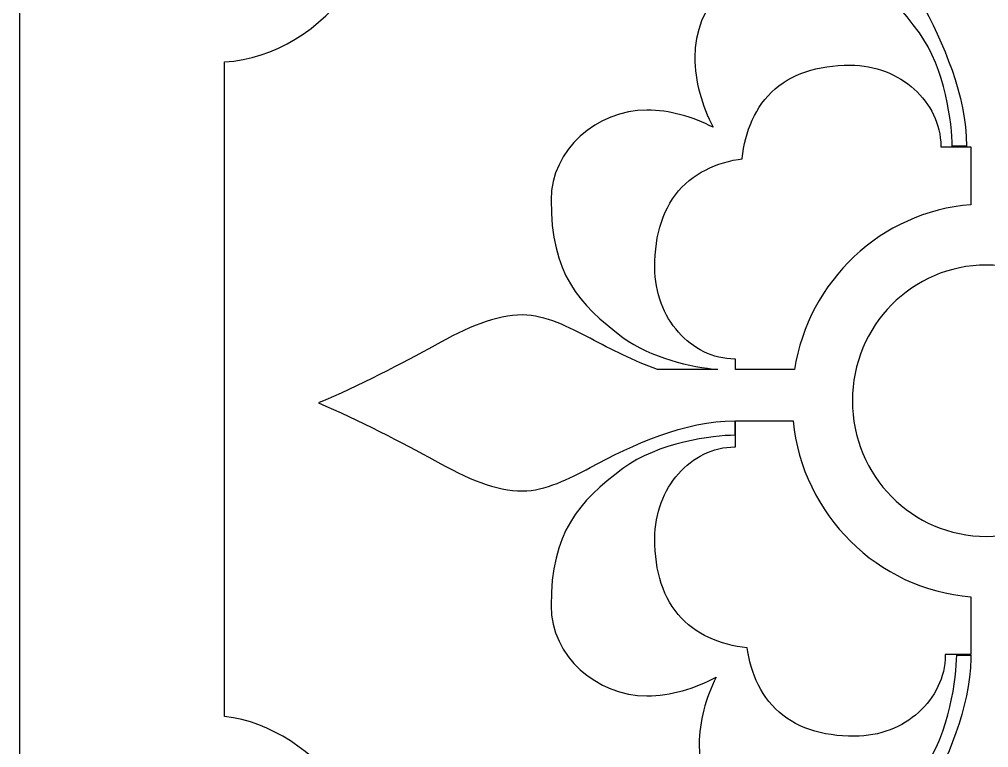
# Model space of a CAD drawing. Header units: centimetres. Extents: x -1.38 to 1.38, y -4.33 to 4.33.
# Drawn here: x -1.382 to -0.625, y 0.326 to 0.895 of the extents above; entities that cross this region are included whole.
import ezdxf

# ---------------------------------------------------------------- set-up
doc = ezdxf.new("R2010")
doc.units = ezdxf.units.CM
doc.header["$MEASUREMENT"] = 0
doc.layers.add('Layer 1', color=7, linetype='Continuous')

msp = doc.modelspace()

# ---------------------------------------------------------------- linework, layer by layer
at = {"layer": 'Layer 1', "color": 242}
for points, knots in [([(-1.38235, -4.33142), (-1.38235, -4.33142), (-1.38235, -3.72934), (-1.38235, -3.72934), (-1.38235, -3.72934), (-1.38235, -3.72934), (-1.38235, -3.6752), (-1.38235, -3.6752), (-1.38235, -3.6752), (-1.38235, -3.6752), (-1.38235, -3.48106), (-1.38235, -3.48106), (-1.38235, -3.48106), (-1.38235, -3.48106), (-1.38235, -3.3876), (-1.38235, -3.3876), (-1.38235, -3.3876), (-1.38235, -3.3876), (-1.38235, -2.53482), (-1.38235, -2.53482), (-1.38235, -2.53482), (-1.38235, -2.53482), (-1.38235, -2.48068), (-1.38235, -2.48068), (-1.38235, -2.48068), (-1.38235, -2.48068), (-1.38235, -2.28654), (-1.38235, -2.28654), (-1.38235, -2.28654), (-1.38235, -2.28654), (-1.38235, -2.19308), (-1.38235, -2.19308), (-1.38235, -2.19308), (-1.38235, -2.19308), (-1.38235, -1.3403), (-1.38235, -1.3403), (-1.38235, -1.3403), (-1.38235, -1.3403), (-1.38235, -1.28616), (-1.38235, -1.28616), (-1.38235, -1.28616), (-1.38235, -1.28616), (-1.38235, -1.09202), (-1.38235, -1.09202), (-1.38235, -1.09202), (-1.38235, -1.09202), (-1.38235, -0.99856), (-1.38235, -0.99856), (-1.38235, -0.99856), (-1.38235, -0.99856), (-1.38235, -0.14578), (-1.38235, -0.14578), (-1.38235, -0.14578), (-1.38235, -0.14578), (-1.38235, -0.09164), (-1.38235, -0.09164), (-1.38235, -0.09164), (-1.38235, -0.09164), (-1.38235, 0.1025), (-1.38235, 0.1025), (-1.38235, 0.1025), (-1.38235, 0.1025), (-1.38235, 0.19596), (-1.38235, 0.19596), (-1.38235, 0.19596), (-1.38235, 0.19596), (-1.38235, 1.04874), (-1.38235, 1.04874), (-1.38235, 1.04874), (-1.38235, 1.04874), (-1.38235, 1.10288), (-1.38235, 1.10288), (-1.38235, 1.10288), (-1.38235, 1.10288), (-1.38235, 1.29702), (-1.38235, 1.29702), (-1.38235, 1.29702), (-1.38235, 1.29702), (-1.38235, 1.39048), (-1.38235, 1.39048), (-1.38235, 1.39048), (-1.38235, 1.39048), (-1.38235, 2.24326), (-1.38235, 2.24326), (-1.38235, 2.24326), (-1.38235, 2.24326), (-1.38235, 2.2974), (-1.38235, 2.2974), (-1.38235, 2.2974), (-1.38235, 2.2974), (-1.38235, 2.49154), (-1.38235, 2.49154), (-1.38235, 2.49154), (-1.38235, 2.49154), (-1.38235, 2.585), (-1.38235, 2.585), (-1.38235, 2.585), (-1.38235, 2.585), (-1.38235, 3.43778), (-1.38235, 3.43778), (-1.38235, 3.43778), (-1.38235, 3.43778), (-1.38235, 3.49192), (-1.38235, 3.49192), (-1.38235, 3.49192), (-1.38235, 3.49192), (-1.38235, 3.68606), (-1.38235, 3.68606), (-1.38235, 3.68606), (-1.38235, 3.68606), (-1.38235, 3.77952), (-1.38235, 3.77952), (-1.38235, 3.77952), (-1.38235, 3.77952), (-1.38235, 4.33143), (-1.38235, 4.33143), (-1.38235, 4.33143), (-1.38235, 4.33143), (-0.96678, 4.33143), (-0.96678, 4.33143), (-0.96678, 4.33143), (-0.96678, 4.33143), (-0.87302, 4.33143), (-0.87302, 4.33143), (-0.87302, 4.33143), (-0.87302, 4.33143), (-0.63864, 4.33143), (-0.63864, 4.33143), (-0.63864, 4.33143), (-0.63864, 4.33143), (-0.59902, 4.33143), (-0.59902, 4.33143), (-0.59902, 4.33143), (-0.59902, 4.33143), (-0.37788, 4.33143), (-0.37788, 4.33143), (-0.37788, 4.33143), (-0.37788, 4.33143), (-0.28622, 4.33143), (-0.28622, 4.33143), (-0.28622, 4.33143), (-0.28622, 4.33143), (0.28618, 4.33143), (0.28618, 4.33143), (0.28618, 4.33143), (0.28618, 4.33143), (0.37994, 4.33143), (0.37994, 4.33143), (0.37994, 4.33143), (0.37994, 4.33143), (0.61431, 4.33143), (0.61431, 4.33143), (0.61431, 4.33143), (0.61431, 4.33143), (0.65394, 4.33143), (0.65394, 4.33143), (0.65394, 4.33143), (0.65394, 4.33143), (0.87507, 4.33143), (0.87507, 4.33143), (0.87507, 4.33143), (0.87507, 4.33143), (0.96674, 4.33143), (0.96674, 4.33143), (0.96674, 4.33143), (0.96674, 4.33143), (1.38236, 4.33143), (1.38236, 4.33143), (1.38236, 4.33143), (1.38236, 4.33143), (1.38236, 3.74729), (1.38236, 3.74729), (1.38236, 3.74729), (1.38236, 3.74729), (1.38236, 3.69315), (1.38236, 3.69315), (1.38236, 3.69315), (1.38236, 3.69315), (1.38236, 3.49909), (1.38236, 3.49909), (1.38236, 3.49909), (1.38236, 3.49909), (1.38236, 3.41232), (1.38236, 3.41232), (1.38236, 3.41232), (1.38236, 3.41232), (1.38236, 2.53035), (1.38236, 2.53035), (1.38236, 2.53035), (1.38236, 2.53035), (1.38236, 2.4762), (1.38236, 2.4762), (1.38236, 2.4762), (1.38236, 2.4762), (1.38236, 2.28215), (1.38236, 2.28215), (1.38236, 2.28215), (1.38236, 2.28215), (1.38236, 2.19538), (1.38236, 2.19538), (1.38236, 2.19538), (1.38236, 2.19538), (1.38236, 1.34255), (1.38236, 1.34255), (1.38236, 1.34255), (1.38236, 1.34255), (1.38236, 1.2884), (1.38236, 1.2884), (1.38236, 1.2884), (1.38236, 1.2884), (1.38236, 1.09435), (1.38236, 1.09435), (1.38236, 1.09435), (1.38236, 1.09435), (1.38236, 1.00758), (1.38236, 1.00758), (1.38236, 1.00758), (1.38236, 1.00758), (1.38236, 0.15475), (1.38236, 0.15475), (1.38236, 0.15475), (1.38236, 0.15475), (1.38236, 0.10061), (1.38236, 0.10061), (1.38236, 0.10061), (1.38236, 0.10061), (1.38236, -0.09344), (1.38236, -0.09344), (1.38236, -0.09344), (1.38236, -0.09344), (1.38236, -0.18022), (1.38236, -0.18022), (1.38236, -0.18022), (1.38236, -0.18022), (1.38236, -1.03305), (1.38236, -1.03305), (1.38236, -1.03305), (1.38236, -1.03305), (1.38236, -1.08719), (1.38236, -1.08719), (1.38236, -1.08719), (1.38236, -1.08719), (1.38236, -1.28124), (1.38236, -1.28124), (1.38236, -1.28124), (1.38236, -1.28124), (1.38236, -1.36802), (1.38236, -1.36802), (1.38236, -1.36802), (1.38236, -1.36802), (1.38236, -2.22084), (1.38236, -2.22084), (1.38236, -2.22084), (1.38236, -2.22084), (1.38236, -2.27499), (1.38236, -2.27499), (1.38236, -2.27499), (1.38236, -2.27499), (1.38236, -2.46904), (1.38236, -2.46904), (1.38236, -2.46904), (1.38236, -2.46904), (1.38236, -2.55582), (1.38236, -2.55582), (1.38236, -2.55582), (1.38236, -2.55582), (1.38236, -3.40864), (1.38236, -3.40864), (1.38236, -3.40864), (1.38236, -3.40864), (1.38236, -3.46279), (1.38236, -3.46279), (1.38236, -3.46279), (1.38236, -3.46279), (1.38236, -3.65684), (1.38236, -3.65684), (1.38236, -3.65684), (1.38236, -3.65684), (1.38236, -3.74361), (1.38236, -3.74361), (1.38236, -3.74361), (1.38236, -3.74361), (1.38236, -4.33142), (1.38236, -4.33142), (1.38236, -4.33142), (1.38236, -4.33142), (0.96679, -4.33142), (0.96679, -4.33142), (0.96679, -4.33142), (0.96679, -4.33142), (0.87254, -4.33142), (0.87254, -4.33142), (0.87254, -4.33142), (0.87254, -4.33142), (0.65394, -4.33142), (0.65394, -4.33142), (0.65394, -4.33142), (0.65394, -4.33142), (0.61431, -4.33142), (0.61431, -4.33142), (0.61431, -4.33142), (0.61431, -4.33142), (0.37831, -4.33142), (0.37831, -4.33142), (0.37831, -4.33142), (0.37831, -4.33142), (0.28621, -4.33142), (0.28621, -4.33142), (0.28621, -4.33142), (0.28621, -4.33142), (-0.28617, -4.33142), (-0.28617, -4.33142), (-0.28617, -4.33142), (-0.28617, -4.33142), (-0.38042, -4.33142), (-0.38042, -4.33142), (-0.38042, -4.33142), (-0.38042, -4.33142), (-0.59902, -4.33142), (-0.59902, -4.33142), (-0.59902, -4.33142), (-0.59902, -4.33142), (-0.63864, -4.33142), (-0.63864, -4.33142), (-0.63864, -4.33142), (-0.63864, -4.33142), (-0.87465, -4.33142), (-0.87465, -4.33142), (-0.87465, -4.33142), (-0.87465, -4.33142), (-0.96674, -4.33142), (-0.96674, -4.33142), (-0.96674, -4.33142), (-0.96674, -4.33142), (-1.38235, -4.33142), (-1.38235, -4.33142)], [0, 0, 0, 0, 0.011765, 0.011765, 0.011765, 0.011765, 0.023529, 0.023529, 0.023529, 0.023529, 0.035294, 0.035294, 0.035294, 0.035294, 0.047059, 0.047059, 0.047059, 0.047059, 0.058824, 0.058824, 0.058824, 0.058824, 0.070588, 0.070588, 0.070588, 0.070588, 0.082353, 0.082353, 0.082353, 0.082353, 0.094118, 0.094118, 0.094118, 0.094118, 0.105882, 0.105882, 0.105882, 0.105882, 0.117647, 0.117647, 0.117647, 0.117647, 0.129412, 0.129412, 0.129412, 0.129412, 0.141176, 0.141176, 0.141176, 0.141176, 0.152941, 0.152941, 0.152941, 0.152941, 0.164706, 0.164706, 0.164706, 0.164706, 0.176471, 0.176471, 0.176471, 0.176471, 0.188235, 0.188235, 0.188235, 0.188235, 0.2, 0.2, 0.2, 0.2, 0.211765, 0.211765, 0.211765, 0.211765, 0.223529, 0.223529, 0.223529, 0.223529, 0.235294, 0.235294, 0.235294, 0.235294, 0.247059, 0.247059, 0.247059, 0.247059, 0.258824, 0.258824, 0.258824, 0.258824, 0.270588, 0.270588, 0.270588, 0.270588, 0.282353, 0.282353, 0.282353, 0.282353, 0.294118, 0.294118, 0.294118, 0.294118, 0.305882, 0.305882, 0.305882, 0.305882, 0.317647, 0.317647, 0.317647, 0.317647, 0.329412, 0.329412, 0.329412, 0.329412, 0.341176, 0.341176, 0.341176, 0.341176, 0.352941, 0.352941, 0.352941, 0.352941, 0.364706, 0.364706, 0.364706, 0.364706, 0.376471, 0.376471, 0.376471, 0.376471, 0.388235, 0.388235, 0.388235, 0.388235, 0.4, 0.4, 0.4, 0.4, 0.411765, 0.411765, 0.411765, 0.411765, 0.423529, 0.423529, 0.423529, 0.423529, 0.435294, 0.435294, 0.435294, 0.435294, 0.447059, 0.447059, 0.447059, 0.447059, 0.458824, 0.458824, 0.458824, 0.458824, 0.470588, 0.470588, 0.470588, 0.470588, 0.482353, 0.482353, 0.482353, 0.482353, 0.494118, 0.494118, 0.494118, 0.494118, 0.505882, 0.505882, 0.505882, 0.505882, 0.517647, 0.517647, 0.517647, 0.517647, 0.529412, 0.529412, 0.529412, 0.529412, 0.541176, 0.541176, 0.541176, 0.541176, 0.552941, 0.552941, 0.552941, 0.552941, 0.564706, 0.564706, 0.564706, 0.564706, 0.576471, 0.576471, 0.576471, 0.576471, 0.588235, 0.588235, 0.588235, 0.588235, 0.6, 0.6, 0.6, 0.6, 0.611765, 0.611765, 0.611765, 0.611765, 0.623529, 0.623529, 0.623529, 0.623529, 0.635294, 0.635294, 0.635294, 0.635294, 0.647059, 0.647059, 0.647059, 0.647059, 0.658824, 0.658824, 0.658824, 0.658824, 0.670588, 0.670588, 0.670588, 0.670588, 0.682353, 0.682353, 0.682353, 0.682353, 0.694118, 0.694118, 0.694118, 0.694118, 0.705882, 0.705882, 0.705882, 0.705882, 0.717647, 0.717647, 0.717647, 0.717647, 0.729412, 0.729412, 0.729412, 0.729412, 0.741176, 0.741176, 0.741176, 0.741176, 0.752941, 0.752941, 0.752941, 0.752941, 0.764706, 0.764706, 0.764706, 0.764706, 0.776471, 0.776471, 0.776471, 0.776471, 0.788235, 0.788235, 0.788235, 0.788235, 0.8, 0.8, 0.8, 0.8, 0.811765, 0.811765, 0.811765, 0.811765, 0.823529, 0.823529, 0.823529, 0.823529, 0.835294, 0.835294, 0.835294, 0.835294, 0.847059, 0.847059, 0.847059, 0.847059, 0.858824, 0.858824, 0.858824, 0.858824, 0.870588, 0.870588, 0.870588, 0.870588, 0.882353, 0.882353, 0.882353, 0.882353, 0.894118, 0.894118, 0.894118, 0.894118, 0.905882, 0.905882, 0.905882, 0.905882, 0.917647, 0.917647, 0.917647, 0.917647, 0.929412, 0.929412, 0.929412, 0.929412, 0.941176, 0.941176, 0.941176, 0.941176, 0.952941, 0.952941, 0.952941, 0.952941, 0.964706, 0.964706, 0.964706, 0.964706, 0.976471, 0.976471, 0.976471, 0.976471, 1, 1, 1, 1]), ([(-1.22193, 0.35032), (-1.1486, 0.34112), (-1.09069, 0.26192), (-1.08683, 0.16384), (-1.08683, 0.16384), (-0.98502, 0.16265), (-0.90204, 0.10128), (-0.89476, 0.02369), (-0.89476, 0.02369), (-0.89476, 0.02369), (-0.79131, 0.05552), (-0.79131, 0.05552), (-0.79131, 0.05552), (-0.79131, 0.05552), (-0.67516, 0.01979), (-0.67516, 0.01979), (-0.67516, 0.01979), (-0.67516, 0.01979), (-0.64688, 0.11764), (-0.64688, 0.11764), (-0.64688, 0.11764), (-0.65471, 0.13355), (-0.66261, 0.14866), (-0.66915, 0.16084), (-0.66915, 0.16084), (-0.68304, 0.18609), (-0.69275, 0.20924), (-0.69275, 0.2303), (-0.69275, 0.2303), (-0.69275, 0.24784), (-0.68304, 0.26749), (-0.6747, 0.28363), (-0.6747, 0.28363), (-0.65702, 0.31731), (-0.63936, 0.35638), (-0.63864, 0.39556), (-0.63864, 0.39556), (-0.63864, 0.39556), (-0.63864, 0.39801), (-0.63864, 0.39801), (-0.63864, 0.39801), (-0.63864, 0.39801), (-0.64972, 0.39801), (-0.64972, 0.39801), (-0.64972, 0.39801), (-0.64972, 0.38116), (-0.65527, 0.33695), (-0.6754, 0.30959), (-0.6754, 0.30959), (-0.70107, 0.2745), (-0.72466, 0.25276), (-0.78157, 0.25276), (-0.78157, 0.25276), (-0.82043, 0.25276), (-0.85096, 0.28924), (-0.85096, 0.32854), (-0.85096, 0.32854), (-0.85096, 0.34632), (-0.84584, 0.36468), (-0.83773, 0.38094), (-0.83773, 0.38094), (-0.85437, 0.37206), (-0.87342, 0.36637), (-0.89184, 0.36637), (-0.89184, 0.36637), (-0.93071, 0.36637), (-0.96678, 0.39724), (-0.96678, 0.43654), (-0.96678, 0.43654), (-0.96678, 0.49409), (-0.94528, 0.51794), (-0.91058, 0.5439), (-0.91058, 0.5439), (-0.88352, 0.56425), (-0.8398, 0.56987), (-0.82314, 0.56987), (-0.82314, 0.56987), (-0.82314, 0.56987), (-0.82314, 0.58109), (-0.82314, 0.58109), (-0.82314, 0.58109), (-0.8627, 0.58109), (-0.90225, 0.56285), (-0.93625, 0.5446), (-0.93625, 0.5446), (-0.95221, 0.53618), (-0.97164, 0.52636), (-0.98899, 0.52636), (-0.98899, 0.52636), (-1.00982, 0.52636), (-1.03271, 0.53618), (-1.05768, 0.55022), (-1.05768, 0.55022), (-1.08197, 0.56355), (-1.11806, 0.5825), (-1.14859, 0.59512), (-1.14859, 0.59512), (-1.11806, 0.60775), (-1.08197, 0.6267), (-1.05768, 0.64003), (-1.05768, 0.64003), (-1.03271, 0.65408), (-1.00982, 0.66389), (-0.98899, 0.66389), (-0.98899, 0.66389), (-0.97164, 0.66389), (-0.95221, 0.65408), (-0.93625, 0.64565), (-0.93625, 0.64565), (-0.91975, 0.63679), (-0.90194, 0.62793), (-0.88346, 0.62117), (-0.88346, 0.62117), (-0.88346, 0.62117), (-0.83637, 0.62117), (-0.83637, 0.62117), (-0.83637, 0.62117), (-0.85697, 0.62329), (-0.88905, 0.63016), (-0.91058, 0.64635), (-0.91058, 0.64635), (-0.94528, 0.67231), (-0.96678, 0.69616), (-0.96678, 0.75371), (-0.96678, 0.75371), (-0.96678, 0.79301), (-0.93071, 0.82388), (-0.89184, 0.82388), (-0.89184, 0.82388), (-0.87425, 0.82388), (-0.8561, 0.8187), (-0.84002, 0.8105), (-0.84002, 0.8105), (-0.84881, 0.82733), (-0.85443, 0.84659), (-0.85443, 0.86522), (-0.85443, 0.86522), (-0.85443, 0.90452), (-0.8239, 0.941), (-0.78504, 0.941), (-0.78504, 0.941), (-0.72813, 0.941), (-0.70454, 0.91925), (-0.67887, 0.88416), (-0.67887, 0.88416), (-0.65874, 0.85681), (-0.65319, 0.81259), (-0.65319, 0.79575), (-0.65319, 0.79575), (-0.65319, 0.79575), (-0.64209, 0.79575), (-0.64209, 0.79575), (-0.64209, 0.79575), (-0.64209, 0.83576), (-0.66013, 0.87574), (-0.67818, 0.91013), (-0.67818, 0.91013), (-0.68651, 0.92627), (-0.69621, 0.94591), (-0.69621, 0.96346), (-0.69621, 0.96346), (-0.69621, 0.98451), (-0.68651, 1.00767), (-0.67262, 1.03292), (-0.67262, 1.03292), (-0.66453, 1.048), (-0.65433, 1.06758), (-0.64478, 1.0876), (-0.64478, 1.0876), (-0.64478, 1.0876), (-0.67516, 1.19271), (-0.67516, 1.19271), (-0.67516, 1.19271), (-0.67516, 1.19271), (-0.79131, 1.15697), (-0.79131, 1.15697), (-0.79131, 1.15697), (-0.79131, 1.15697), (-0.89561, 1.18907), (-0.89561, 1.18907), (-0.89561, 1.18907), (-0.90675, 1.11662), (-0.9841, 1.05987), (-1.07954, 1.05603), (-1.07954, 1.05603), (-1.08074, 0.95139), (-1.14342, 0.86642), (-1.22193, 0.8615), (-1.22193, 0.8615), (-1.22193, 0.8615), (-1.22193, 0.35032), (-1.22193, 0.35032)], [0, 0, 0, 0, 0.020408, 0.020408, 0.020408, 0.020408, 0.040816, 0.040816, 0.040816, 0.040816, 0.061224, 0.061224, 0.061224, 0.061224, 0.081633, 0.081633, 0.081633, 0.081633, 0.102041, 0.102041, 0.102041, 0.102041, 0.122449, 0.122449, 0.122449, 0.122449, 0.142857, 0.142857, 0.142857, 0.142857, 0.163265, 0.163265, 0.163265, 0.163265, 0.183673, 0.183673, 0.183673, 0.183673, 0.204082, 0.204082, 0.204082, 0.204082, 0.22449, 0.22449, 0.22449, 0.22449, 0.244898, 0.244898, 0.244898, 0.244898, 0.265306, 0.265306, 0.265306, 0.265306, 0.285714, 0.285714, 0.285714, 0.285714, 0.306122, 0.306122, 0.306122, 0.306122, 0.326531, 0.326531, 0.326531, 0.326531, 0.346939, 0.346939, 0.346939, 0.346939, 0.367347, 0.367347, 0.367347, 0.367347, 0.387755, 0.387755, 0.387755, 0.387755, 0.408163, 0.408163, 0.408163, 0.408163, 0.428571, 0.428571, 0.428571, 0.428571, 0.44898, 0.44898, 0.44898, 0.44898, 0.469388, 0.469388, 0.469388, 0.469388, 0.489796, 0.489796, 0.489796, 0.489796, 0.510204, 0.510204, 0.510204, 0.510204, 0.530612, 0.530612, 0.530612, 0.530612, 0.55102, 0.55102, 0.55102, 0.55102, 0.571429, 0.571429, 0.571429, 0.571429, 0.591837, 0.591837, 0.591837, 0.591837, 0.612245, 0.612245, 0.612245, 0.612245, 0.632653, 0.632653, 0.632653, 0.632653, 0.653061, 0.653061, 0.653061, 0.653061, 0.673469, 0.673469, 0.673469, 0.673469, 0.693878, 0.693878, 0.693878, 0.693878, 0.714286, 0.714286, 0.714286, 0.714286, 0.734694, 0.734694, 0.734694, 0.734694, 0.755102, 0.755102, 0.755102, 0.755102, 0.77551, 0.77551, 0.77551, 0.77551, 0.795918, 0.795918, 0.795918, 0.795918, 0.816327, 0.816327, 0.816327, 0.816327, 0.836735, 0.836735, 0.836735, 0.836735, 0.857143, 0.857143, 0.857143, 0.857143, 0.877551, 0.877551, 0.877551, 0.877551, 0.897959, 0.897959, 0.897959, 0.897959, 0.918367, 0.918367, 0.918367, 0.918367, 0.938776, 0.938776, 0.938776, 0.938776, 0.959184, 0.959184, 0.959184, 0.959184, 1, 1, 1, 1]), ([(-0.82254, 0.62117), (-0.82254, 0.62117), (-0.7765, 0.62117), (-0.7765, 0.62117), (-0.7765, 0.62117), (-0.76561, 0.69049), (-0.70884, 0.74439), (-0.63864, 0.75002), (-0.63864, 0.75002), (-0.63864, 0.75002), (-0.63864, 0.79514), (-0.63864, 0.79514), (-0.63864, 0.79514), (-0.63864, 0.79514), (-0.66213, 0.79514), (-0.66213, 0.79514), (-0.66213, 0.79514), (-0.66213, 0.79514), (-0.66213, 0.796), (-0.66213, 0.796), (-0.66213, 0.796), (-0.66213, 0.796), (-0.66222, 0.79896), (-0.66222, 0.79896), (-0.66222, 0.79896), (-0.66222, 0.79896), (-0.66251, 0.80214), (-0.66251, 0.80214), (-0.66251, 0.80214), (-0.66251, 0.80214), (-0.66297, 0.80528), (-0.66297, 0.80528), (-0.66297, 0.80528), (-0.66297, 0.80528), (-0.66361, 0.80839), (-0.66361, 0.80839), (-0.66361, 0.80839), (-0.66361, 0.80839), (-0.66442, 0.81144), (-0.66442, 0.81144), (-0.66442, 0.81144), (-0.66442, 0.81144), (-0.6654, 0.81443), (-0.6654, 0.81443), (-0.6654, 0.81443), (-0.6654, 0.81443), (-0.66653, 0.81736), (-0.66653, 0.81736), (-0.66653, 0.81736), (-0.66653, 0.81736), (-0.66781, 0.82023), (-0.66781, 0.82023), (-0.66781, 0.82023), (-0.66781, 0.82023), (-0.66924, 0.82303), (-0.66924, 0.82303), (-0.66924, 0.82303), (-0.66924, 0.82303), (-0.67081, 0.82575), (-0.67081, 0.82575), (-0.67081, 0.82575), (-0.67081, 0.82575), (-0.67251, 0.82839), (-0.67251, 0.82839), (-0.67251, 0.82839), (-0.67251, 0.82839), (-0.67435, 0.83095), (-0.67435, 0.83095), (-0.67435, 0.83095), (-0.67435, 0.83095), (-0.67631, 0.83343), (-0.67631, 0.83343), (-0.67631, 0.83343), (-0.67631, 0.83343), (-0.6784, 0.83582), (-0.6784, 0.83582), (-0.6784, 0.83582), (-0.6784, 0.83582), (-0.6806, 0.83811), (-0.6806, 0.83811), (-0.6806, 0.83811), (-0.6806, 0.83811), (-0.68293, 0.84031), (-0.68293, 0.84031), (-0.68293, 0.84031), (-0.68293, 0.84031), (-0.68536, 0.84241), (-0.68536, 0.84241), (-0.68536, 0.84241), (-0.68536, 0.84241), (-0.68791, 0.8444), (-0.68791, 0.8444), (-0.68791, 0.8444), (-0.68791, 0.8444), (-0.69056, 0.84629), (-0.69056, 0.84629), (-0.69056, 0.84629), (-0.69056, 0.84629), (-0.69331, 0.84806), (-0.69331, 0.84806), (-0.69331, 0.84806), (-0.69331, 0.84806), (-0.69616, 0.84972), (-0.69616, 0.84972), (-0.69616, 0.84972), (-0.69616, 0.84972), (-0.6991, 0.85125), (-0.6991, 0.85125), (-0.6991, 0.85125), (-0.6991, 0.85125), (-0.70214, 0.85267), (-0.70214, 0.85267), (-0.70214, 0.85267), (-0.70214, 0.85267), (-0.70527, 0.85395), (-0.70527, 0.85395), (-0.70527, 0.85395), (-0.70527, 0.85395), (-0.70849, 0.8551), (-0.70849, 0.8551), (-0.70849, 0.8551), (-0.70849, 0.8551), (-0.71178, 0.85611), (-0.71178, 0.85611), (-0.71178, 0.85611), (-0.71178, 0.85611), (-0.71514, 0.85697), (-0.71514, 0.85697), (-0.71514, 0.85697), (-0.71514, 0.85697), (-0.71859, 0.85769), (-0.71859, 0.85769), (-0.71859, 0.85769), (-0.71859, 0.85769), (-0.7221, 0.85825), (-0.7221, 0.85825), (-0.7221, 0.85825), (-0.7221, 0.85825), (-0.72567, 0.85866), (-0.72567, 0.85866), (-0.72567, 0.85866), (-0.72567, 0.85866), (-0.7293, 0.85891), (-0.7293, 0.85891), (-0.7293, 0.85891), (-0.7293, 0.85891), (-0.73294, 0.85899), (-0.73294, 0.85899), (-0.73294, 0.85899), (-0.73294, 0.85899), (-0.73773, 0.85891), (-0.73773, 0.85891), (-0.73773, 0.85891), (-0.73773, 0.85891), (-0.74236, 0.85868), (-0.74236, 0.85868), (-0.74236, 0.85868), (-0.74236, 0.85868), (-0.74686, 0.85829), (-0.74686, 0.85829), (-0.74686, 0.85829), (-0.74686, 0.85829), (-0.75125, 0.85774), (-0.75125, 0.85774), (-0.75125, 0.85774), (-0.75125, 0.85774), (-0.75553, 0.85703), (-0.75553, 0.85703), (-0.75553, 0.85703), (-0.75553, 0.85703), (-0.75969, 0.85615), (-0.75969, 0.85615), (-0.75969, 0.85615), (-0.75969, 0.85615), (-0.76374, 0.8551), (-0.76374, 0.8551), (-0.76374, 0.8551), (-0.76374, 0.8551), (-0.76767, 0.85388), (-0.76767, 0.85388), (-0.76767, 0.85388), (-0.76767, 0.85388), (-0.77148, 0.85249), (-0.77148, 0.85249), (-0.77148, 0.85249), (-0.77148, 0.85249), (-0.77518, 0.85092), (-0.77518, 0.85092), (-0.77518, 0.85092), (-0.77518, 0.85092), (-0.77874, 0.84918), (-0.77874, 0.84918), (-0.77874, 0.84918), (-0.77874, 0.84918), (-0.78217, 0.84726), (-0.78217, 0.84726), (-0.78217, 0.84726), (-0.78217, 0.84726), (-0.78546, 0.84517), (-0.78546, 0.84517), (-0.78546, 0.84517), (-0.78546, 0.84517), (-0.78861, 0.84291), (-0.78861, 0.84291), (-0.78861, 0.84291), (-0.78861, 0.84291), (-0.7916, 0.84048), (-0.7916, 0.84048), (-0.7916, 0.84048), (-0.7916, 0.84048), (-0.79443, 0.8379), (-0.79443, 0.8379), (-0.79443, 0.8379), (-0.79443, 0.8379), (-0.79709, 0.83516), (-0.79709, 0.83516), (-0.79709, 0.83516), (-0.79709, 0.83516), (-0.79959, 0.83229), (-0.79959, 0.83229), (-0.79959, 0.83229), (-0.79959, 0.83229), (-0.80192, 0.82928), (-0.80192, 0.82928), (-0.80192, 0.82928), (-0.80192, 0.82928), (-0.80407, 0.82616), (-0.80407, 0.82616), (-0.80407, 0.82616), (-0.80407, 0.82616), (-0.80605, 0.82292), (-0.80605, 0.82292), (-0.80605, 0.82292), (-0.80605, 0.82292), (-0.80787, 0.81959), (-0.80787, 0.81959), (-0.80787, 0.81959), (-0.80787, 0.81959), (-0.80952, 0.81616), (-0.80952, 0.81616), (-0.80952, 0.81616), (-0.80952, 0.81616), (-0.811, 0.81265), (-0.811, 0.81265), (-0.811, 0.81265), (-0.811, 0.81265), (-0.81234, 0.80905), (-0.81234, 0.80905), (-0.81234, 0.80905), (-0.81234, 0.80905), (-0.81353, 0.80538), (-0.81353, 0.80538), (-0.81353, 0.80538), (-0.81353, 0.80538), (-0.81457, 0.80164), (-0.81457, 0.80164), (-0.81457, 0.80164), (-0.81457, 0.80164), (-0.81547, 0.79784), (-0.81547, 0.79784), (-0.81547, 0.79784), (-0.81547, 0.79784), (-0.81625, 0.79396), (-0.81625, 0.79396), (-0.81625, 0.79396), (-0.81625, 0.79396), (-0.8169, 0.79002), (-0.8169, 0.79002), (-0.8169, 0.79002), (-0.8169, 0.79002), (-0.81743, 0.78602), (-0.81743, 0.78602), (-0.81743, 0.78602), (-0.81743, 0.78602), (-0.81744, 0.78591), (-0.81744, 0.78591), (-0.81744, 0.78591), (-0.81744, 0.78591), (-0.82042, 0.78543), (-0.82042, 0.78543), (-0.82042, 0.78543), (-0.82042, 0.78543), (-0.8243, 0.78468), (-0.8243, 0.78468), (-0.8243, 0.78468), (-0.8243, 0.78468), (-0.82811, 0.78378), (-0.82811, 0.78378), (-0.82811, 0.78378), (-0.82811, 0.78378), (-0.83186, 0.78275), (-0.83186, 0.78275), (-0.83186, 0.78275), (-0.83186, 0.78275), (-0.83553, 0.78157), (-0.83553, 0.78157), (-0.83553, 0.78157), (-0.83553, 0.78157), (-0.83913, 0.78025), (-0.83913, 0.78025), (-0.83913, 0.78025), (-0.83913, 0.78025), (-0.84265, 0.77876), (-0.84265, 0.77876), (-0.84265, 0.77876), (-0.84265, 0.77876), (-0.84609, 0.77711), (-0.84609, 0.77711), (-0.84609, 0.77711), (-0.84609, 0.77711), (-0.84943, 0.77529), (-0.84943, 0.77529), (-0.84943, 0.77529), (-0.84943, 0.77529), (-0.85268, 0.7733), (-0.85268, 0.7733), (-0.85268, 0.7733), (-0.85268, 0.7733), (-0.85581, 0.77114), (-0.85581, 0.77114), (-0.85581, 0.77114), (-0.85581, 0.77114), (-0.85883, 0.76879), (-0.85883, 0.76879), (-0.85883, 0.76879), (-0.85883, 0.76879), (-0.86171, 0.76627), (-0.86171, 0.76627), (-0.86171, 0.76627), (-0.86171, 0.76627), (-0.86446, 0.76358), (-0.86446, 0.76358), (-0.86446, 0.76358), (-0.86446, 0.76358), (-0.86706, 0.76072), (-0.86706, 0.76072), (-0.86706, 0.76072), (-0.86706, 0.76072), (-0.8695, 0.75769), (-0.8695, 0.75769), (-0.8695, 0.75769), (-0.8695, 0.75769), (-0.87178, 0.7545), (-0.87178, 0.7545), (-0.87178, 0.7545), (-0.87178, 0.7545), (-0.87388, 0.75116), (-0.87388, 0.75116), (-0.87388, 0.75116), (-0.87388, 0.75116), (-0.87581, 0.74767), (-0.87581, 0.74767), (-0.87581, 0.74767), (-0.87581, 0.74767), (-0.87757, 0.74405), (-0.87757, 0.74405), (-0.87757, 0.74405), (-0.87757, 0.74405), (-0.87914, 0.74029), (-0.87914, 0.74029), (-0.87914, 0.74029), (-0.87914, 0.74029), (-0.88054, 0.73641), (-0.88054, 0.73641), (-0.88054, 0.73641), (-0.88054, 0.73641), (-0.88177, 0.73241), (-0.88177, 0.73241), (-0.88177, 0.73241), (-0.88177, 0.73241), (-0.88282, 0.72829), (-0.88282, 0.72829), (-0.88282, 0.72829), (-0.88282, 0.72829), (-0.88371, 0.72405), (-0.88371, 0.72405), (-0.88371, 0.72405), (-0.88371, 0.72405), (-0.88442, 0.71969), (-0.88442, 0.71969), (-0.88442, 0.71969), (-0.88442, 0.71969), (-0.88498, 0.71522), (-0.88498, 0.71522), (-0.88498, 0.71522), (-0.88498, 0.71522), (-0.88537, 0.71063), (-0.88537, 0.71063), (-0.88537, 0.71063), (-0.88537, 0.71063), (-0.88561, 0.70592), (-0.88561, 0.70592), (-0.88561, 0.70592), (-0.88561, 0.70592), (-0.88568, 0.70103), (-0.88568, 0.70103), (-0.88568, 0.70103), (-0.88568, 0.70103), (-0.8856, 0.69735), (-0.8856, 0.69735), (-0.8856, 0.69735), (-0.8856, 0.69735), (-0.88536, 0.69368), (-0.88536, 0.69368), (-0.88536, 0.69368), (-0.88536, 0.69368), (-0.88495, 0.69007), (-0.88495, 0.69007), (-0.88495, 0.69007), (-0.88495, 0.69007), (-0.8844, 0.68652), (-0.8844, 0.68652), (-0.8844, 0.68652), (-0.8844, 0.68652), (-0.88369, 0.68304), (-0.88369, 0.68304), (-0.88369, 0.68304), (-0.88369, 0.68304), (-0.88283, 0.67963), (-0.88283, 0.67963), (-0.88283, 0.67963), (-0.88283, 0.67963), (-0.88183, 0.6763), (-0.88183, 0.6763), (-0.88183, 0.6763), (-0.88183, 0.6763), (-0.8807, 0.67305), (-0.8807, 0.67305), (-0.8807, 0.67305), (-0.8807, 0.67305), (-0.87943, 0.66989), (-0.87943, 0.66989), (-0.87943, 0.66989), (-0.87943, 0.66989), (-0.87804, 0.66682), (-0.87804, 0.66682), (-0.87804, 0.66682), (-0.87804, 0.66682), (-0.87652, 0.66384), (-0.87652, 0.66384), (-0.87652, 0.66384), (-0.87652, 0.66384), (-0.87488, 0.66095), (-0.87488, 0.66095), (-0.87488, 0.66095), (-0.87488, 0.66095), (-0.87312, 0.65817), (-0.87312, 0.65817), (-0.87312, 0.65817), (-0.87312, 0.65817), (-0.87126, 0.65549), (-0.87126, 0.65549), (-0.87126, 0.65549), (-0.87126, 0.65549), (-0.86928, 0.65291), (-0.86928, 0.65291), (-0.86928, 0.65291), (-0.86928, 0.65291), (-0.86721, 0.65045), (-0.86721, 0.65045), (-0.86721, 0.65045), (-0.86721, 0.65045), (-0.86504, 0.64811), (-0.86504, 0.64811), (-0.86504, 0.64811), (-0.86504, 0.64811), (-0.86277, 0.64587), (-0.86277, 0.64587), (-0.86277, 0.64587), (-0.86277, 0.64587), (-0.86041, 0.64376), (-0.86041, 0.64376), (-0.86041, 0.64376), (-0.86041, 0.64376), (-0.85796, 0.64177), (-0.85796, 0.64177), (-0.85796, 0.64177), (-0.85796, 0.64177), (-0.85543, 0.63992), (-0.85543, 0.63992), (-0.85543, 0.63992), (-0.85543, 0.63992), (-0.85281, 0.63819), (-0.85281, 0.63819), (-0.85281, 0.63819), (-0.85281, 0.63819), (-0.85012, 0.6366), (-0.85012, 0.6366), (-0.85012, 0.6366), (-0.85012, 0.6366), (-0.84735, 0.63516), (-0.84735, 0.63516), (-0.84735, 0.63516), (-0.84735, 0.63516), (-0.84452, 0.63387), (-0.84452, 0.63387), (-0.84452, 0.63387), (-0.84452, 0.63387), (-0.84162, 0.63272), (-0.84162, 0.63272), (-0.84162, 0.63272), (-0.84162, 0.63272), (-0.83866, 0.63174), (-0.83866, 0.63174), (-0.83866, 0.63174), (-0.83866, 0.63174), (-0.83564, 0.63092), (-0.83564, 0.63092), (-0.83564, 0.63092), (-0.83564, 0.63092), (-0.83257, 0.63027), (-0.83257, 0.63027), (-0.83257, 0.63027), (-0.83257, 0.63027), (-0.82946, 0.6298), (-0.82946, 0.6298), (-0.82946, 0.6298), (-0.82946, 0.6298), (-0.82632, 0.62951), (-0.82632, 0.62951), (-0.82632, 0.62951), (-0.82632, 0.62951), (-0.82338, 0.62942), (-0.82338, 0.62942), (-0.82338, 0.62942), (-0.82338, 0.62942), (-0.82254, 0.62942), (-0.82254, 0.62942), (-0.82254, 0.62942), (-0.82254, 0.62942), (-0.82254, 0.62117), (-0.82254, 0.62117)], [0, 0, 0, 0, 0.007463, 0.007463, 0.007463, 0.007463, 0.014925, 0.014925, 0.014925, 0.014925, 0.022388, 0.022388, 0.022388, 0.022388, 0.029851, 0.029851, 0.029851, 0.029851, 0.037313, 0.037313, 0.037313, 0.037313, 0.044776, 0.044776, 0.044776, 0.044776, 0.052239, 0.052239, 0.052239, 0.052239, 0.059701, 0.059701, 0.059701, 0.059701, 0.067164, 0.067164, 0.067164, 0.067164, 0.074627, 0.074627, 0.074627, 0.074627, 0.08209, 0.08209, 0.08209, 0.08209, 0.089552, 0.089552, 0.089552, 0.089552, 0.097015, 0.097015, 0.097015, 0.097015, 0.104478, 0.104478, 0.104478, 0.104478, 0.11194, 0.11194, 0.11194, 0.11194, 0.119403, 0.119403, 0.119403, 0.119403, 0.126866, 0.126866, 0.126866, 0.126866, 0.134328, 0.134328, 0.134328, 0.134328, 0.141791, 0.141791, 0.141791, 0.141791, 0.149254, 0.149254, 0.149254, 0.149254, 0.156716, 0.156716, 0.156716, 0.156716, 0.164179, 0.164179, 0.164179, 0.164179, 0.171642, 0.171642, 0.171642, 0.171642, 0.179104, 0.179104, 0.179104, 0.179104, 0.186567, 0.186567, 0.186567, 0.186567, 0.19403, 0.19403, 0.19403, 0.19403, 0.201493, 0.201493, 0.201493, 0.201493, 0.208955, 0.208955, 0.208955, 0.208955, 0.216418, 0.216418, 0.216418, 0.216418, 0.223881, 0.223881, 0.223881, 0.223881, 0.231343, 0.231343, 0.231343, 0.231343, 0.238806, 0.238806, 0.238806, 0.238806, 0.246269, 0.246269, 0.246269, 0.246269, 0.253731, 0.253731, 0.253731, 0.253731, 0.261194, 0.261194, 0.261194, 0.261194, 0.268657, 0.268657, 0.268657, 0.268657, 0.276119, 0.276119, 0.276119, 0.276119, 0.283582, 0.283582, 0.283582, 0.283582, 0.291045, 0.291045, 0.291045, 0.291045, 0.298507, 0.298507, 0.298507, 0.298507, 0.30597, 0.30597, 0.30597, 0.30597, 0.313433, 0.313433, 0.313433, 0.313433, 0.320896, 0.320896, 0.320896, 0.320896, 0.328358, 0.328358, 0.328358, 0.328358, 0.335821, 0.335821, 0.335821, 0.335821, 0.343284, 0.343284, 0.343284, 0.343284, 0.350746, 0.350746, 0.350746, 0.350746, 0.358209, 0.358209, 0.358209, 0.358209, 0.365672, 0.365672, 0.365672, 0.365672, 0.373134, 0.373134, 0.373134, 0.373134, 0.380597, 0.380597, 0.380597, 0.380597, 0.38806, 0.38806, 0.38806, 0.38806, 0.395522, 0.395522, 0.395522, 0.395522, 0.402985, 0.402985, 0.402985, 0.402985, 0.410448, 0.410448, 0.410448, 0.410448, 0.41791, 0.41791, 0.41791, 0.41791, 0.425373, 0.425373, 0.425373, 0.425373, 0.432836, 0.432836, 0.432836, 0.432836, 0.440299, 0.440299, 0.440299, 0.440299, 0.447761, 0.447761, 0.447761, 0.447761, 0.455224, 0.455224, 0.455224, 0.455224, 0.462687, 0.462687, 0.462687, 0.462687, 0.470149, 0.470149, 0.470149, 0.470149, 0.477612, 0.477612, 0.477612, 0.477612, 0.485075, 0.485075, 0.485075, 0.485075, 0.492537, 0.492537, 0.492537, 0.492537, 0.5, 0.5, 0.5, 0.5, 0.507463, 0.507463, 0.507463, 0.507463, 0.514925, 0.514925, 0.514925, 0.514925, 0.522388, 0.522388, 0.522388, 0.522388, 0.529851, 0.529851, 0.529851, 0.529851, 0.537313, 0.537313, 0.537313, 0.537313, 0.544776, 0.544776, 0.544776, 0.544776, 0.552239, 0.552239, 0.552239, 0.552239, 0.559701, 0.559701, 0.559701, 0.559701, 0.567164, 0.567164, 0.567164, 0.567164, 0.574627, 0.574627, 0.574627, 0.574627, 0.58209, 0.58209, 0.58209, 0.58209, 0.589552, 0.589552, 0.589552, 0.589552, 0.597015, 0.597015, 0.597015, 0.597015, 0.604478, 0.604478, 0.604478, 0.604478, 0.61194, 0.61194, 0.61194, 0.61194, 0.619403, 0.619403, 0.619403, 0.619403, 0.626866, 0.626866, 0.626866, 0.626866, 0.634328, 0.634328, 0.634328, 0.634328, 0.641791, 0.641791, 0.641791, 0.641791, 0.649254, 0.649254, 0.649254, 0.649254, 0.656716, 0.656716, 0.656716, 0.656716, 0.664179, 0.664179, 0.664179, 0.664179, 0.671642, 0.671642, 0.671642, 0.671642, 0.679104, 0.679104, 0.679104, 0.679104, 0.686567, 0.686567, 0.686567, 0.686567, 0.69403, 0.69403, 0.69403, 0.69403, 0.701493, 0.701493, 0.701493, 0.701493, 0.708955, 0.708955, 0.708955, 0.708955, 0.716418, 0.716418, 0.716418, 0.716418, 0.723881, 0.723881, 0.723881, 0.723881, 0.731343, 0.731343, 0.731343, 0.731343, 0.738806, 0.738806, 0.738806, 0.738806, 0.746269, 0.746269, 0.746269, 0.746269, 0.753731, 0.753731, 0.753731, 0.753731, 0.761194, 0.761194, 0.761194, 0.761194, 0.768657, 0.768657, 0.768657, 0.768657, 0.776119, 0.776119, 0.776119, 0.776119, 0.783582, 0.783582, 0.783582, 0.783582, 0.791045, 0.791045, 0.791045, 0.791045, 0.798507, 0.798507, 0.798507, 0.798507, 0.80597, 0.80597, 0.80597, 0.80597, 0.813433, 0.813433, 0.813433, 0.813433, 0.820896, 0.820896, 0.820896, 0.820896, 0.828358, 0.828358, 0.828358, 0.828358, 0.835821, 0.835821, 0.835821, 0.835821, 0.843284, 0.843284, 0.843284, 0.843284, 0.850746, 0.850746, 0.850746, 0.850746, 0.858209, 0.858209, 0.858209, 0.858209, 0.865672, 0.865672, 0.865672, 0.865672, 0.873134, 0.873134, 0.873134, 0.873134, 0.880597, 0.880597, 0.880597, 0.880597, 0.88806, 0.88806, 0.88806, 0.88806, 0.895522, 0.895522, 0.895522, 0.895522, 0.902985, 0.902985, 0.902985, 0.902985, 0.910448, 0.910448, 0.910448, 0.910448, 0.91791, 0.91791, 0.91791, 0.91791, 0.925373, 0.925373, 0.925373, 0.925373, 0.932836, 0.932836, 0.932836, 0.932836, 0.940299, 0.940299, 0.940299, 0.940299, 0.947761, 0.947761, 0.947761, 0.947761, 0.955224, 0.955224, 0.955224, 0.955224, 0.962687, 0.962687, 0.962687, 0.962687, 0.970149, 0.970149, 0.970149, 0.970149, 0.977612, 0.977612, 0.977612, 0.977612, 0.985075, 0.985075, 0.985075, 0.985075, 1, 1, 1, 1]), ([(-0.73127, 0.59688), (-0.73127, 0.6554), (-0.68434, 0.70285), (-0.62647, 0.70285), (-0.62647, 0.70285), (-0.56861, 0.70285), (-0.52168, 0.6554), (-0.52168, 0.59688), (-0.52168, 0.59688), (-0.52168, 0.53836), (-0.56861, 0.49091), (-0.62647, 0.49091), (-0.62647, 0.49091), (-0.68434, 0.49091), (-0.73127, 0.53836), (-0.73127, 0.59688)], [0, 0, 0, 0, 0.2, 0.2, 0.2, 0.2, 0.4, 0.4, 0.4, 0.4, 0.6, 0.6, 0.6, 0.6, 1, 1, 1, 1]), ([(-0.7776, 0.5811), (-0.7776, 0.5811), (-0.82254, 0.5811), (-0.82254, 0.5811), (-0.82254, 0.5811), (-0.82254, 0.5811), (-0.82254, 0.56082), (-0.82254, 0.56082), (-0.82254, 0.56082), (-0.82254, 0.56082), (-0.82339, 0.56082), (-0.82339, 0.56082), (-0.82339, 0.56082), (-0.82339, 0.56082), (-0.82632, 0.56073), (-0.82632, 0.56073), (-0.82632, 0.56073), (-0.82632, 0.56073), (-0.82946, 0.56044), (-0.82946, 0.56044), (-0.82946, 0.56044), (-0.82946, 0.56044), (-0.83257, 0.55997), (-0.83257, 0.55997), (-0.83257, 0.55997), (-0.83257, 0.55997), (-0.83564, 0.55933), (-0.83564, 0.55933), (-0.83564, 0.55933), (-0.83564, 0.55933), (-0.83866, 0.55851), (-0.83866, 0.55851), (-0.83866, 0.55851), (-0.83866, 0.55851), (-0.84162, 0.55752), (-0.84162, 0.55752), (-0.84162, 0.55752), (-0.84162, 0.55752), (-0.84452, 0.55638), (-0.84452, 0.55638), (-0.84452, 0.55638), (-0.84452, 0.55638), (-0.84735, 0.55508), (-0.84735, 0.55508), (-0.84735, 0.55508), (-0.84735, 0.55508), (-0.85012, 0.55364), (-0.85012, 0.55364), (-0.85012, 0.55364), (-0.85012, 0.55364), (-0.85281, 0.55205), (-0.85281, 0.55205), (-0.85281, 0.55205), (-0.85281, 0.55205), (-0.85543, 0.55033), (-0.85543, 0.55033), (-0.85543, 0.55033), (-0.85543, 0.55033), (-0.85796, 0.54847), (-0.85796, 0.54847), (-0.85796, 0.54847), (-0.85796, 0.54847), (-0.86041, 0.54649), (-0.86041, 0.54649), (-0.86041, 0.54649), (-0.86041, 0.54649), (-0.86277, 0.54437), (-0.86277, 0.54437), (-0.86277, 0.54437), (-0.86277, 0.54437), (-0.86504, 0.54214), (-0.86504, 0.54214), (-0.86504, 0.54214), (-0.86504, 0.54214), (-0.86721, 0.53979), (-0.86721, 0.53979), (-0.86721, 0.53979), (-0.86721, 0.53979), (-0.86929, 0.53733), (-0.86929, 0.53733), (-0.86929, 0.53733), (-0.86929, 0.53733), (-0.87126, 0.53476), (-0.87126, 0.53476), (-0.87126, 0.53476), (-0.87126, 0.53476), (-0.87312, 0.53208), (-0.87312, 0.53208), (-0.87312, 0.53208), (-0.87312, 0.53208), (-0.87488, 0.5293), (-0.87488, 0.5293), (-0.87488, 0.5293), (-0.87488, 0.5293), (-0.87652, 0.52641), (-0.87652, 0.52641), (-0.87652, 0.52641), (-0.87652, 0.52641), (-0.87804, 0.52343), (-0.87804, 0.52343), (-0.87804, 0.52343), (-0.87804, 0.52343), (-0.87943, 0.52036), (-0.87943, 0.52036), (-0.87943, 0.52036), (-0.87943, 0.52036), (-0.8807, 0.5172), (-0.8807, 0.5172), (-0.8807, 0.5172), (-0.8807, 0.5172), (-0.88183, 0.51395), (-0.88183, 0.51395), (-0.88183, 0.51395), (-0.88183, 0.51395), (-0.88283, 0.51062), (-0.88283, 0.51062), (-0.88283, 0.51062), (-0.88283, 0.51062), (-0.88369, 0.50721), (-0.88369, 0.50721), (-0.88369, 0.50721), (-0.88369, 0.50721), (-0.8844, 0.50373), (-0.8844, 0.50373), (-0.8844, 0.50373), (-0.8844, 0.50373), (-0.88495, 0.50018), (-0.88495, 0.50018), (-0.88495, 0.50018), (-0.88495, 0.50018), (-0.88536, 0.49657), (-0.88536, 0.49657), (-0.88536, 0.49657), (-0.88536, 0.49657), (-0.8856, 0.4929), (-0.8856, 0.4929), (-0.8856, 0.4929), (-0.8856, 0.4929), (-0.88568, 0.48922), (-0.88568, 0.48922), (-0.88568, 0.48922), (-0.88568, 0.48922), (-0.88561, 0.48438), (-0.88561, 0.48438), (-0.88561, 0.48438), (-0.88561, 0.48438), (-0.88538, 0.4797), (-0.88538, 0.4797), (-0.88538, 0.4797), (-0.88538, 0.4797), (-0.88499, 0.47515), (-0.88499, 0.47515), (-0.88499, 0.47515), (-0.88499, 0.47515), (-0.88445, 0.47071), (-0.88445, 0.47071), (-0.88445, 0.47071), (-0.88445, 0.47071), (-0.88374, 0.46638), (-0.88374, 0.46638), (-0.88374, 0.46638), (-0.88374, 0.46638), (-0.88287, 0.46217), (-0.88287, 0.46217), (-0.88287, 0.46217), (-0.88287, 0.46217), (-0.88184, 0.45808), (-0.88184, 0.45808), (-0.88184, 0.45808), (-0.88184, 0.45808), (-0.88063, 0.4541), (-0.88063, 0.4541), (-0.88063, 0.4541), (-0.88063, 0.4541), (-0.87926, 0.45025), (-0.87926, 0.45025), (-0.87926, 0.45025), (-0.87926, 0.45025), (-0.87771, 0.44651), (-0.87771, 0.44651), (-0.87771, 0.44651), (-0.87771, 0.44651), (-0.87598, 0.44291), (-0.87598, 0.44291), (-0.87598, 0.44291), (-0.87598, 0.44291), (-0.87408, 0.43944), (-0.87408, 0.43944), (-0.87408, 0.43944), (-0.87408, 0.43944), (-0.87202, 0.43611), (-0.87202, 0.43611), (-0.87202, 0.43611), (-0.87202, 0.43611), (-0.86978, 0.43293), (-0.86978, 0.43293), (-0.86978, 0.43293), (-0.86978, 0.43293), (-0.86738, 0.42991), (-0.86738, 0.42991), (-0.86738, 0.42991), (-0.86738, 0.42991), (-0.86482, 0.42705), (-0.86482, 0.42705), (-0.86482, 0.42705), (-0.86482, 0.42705), (-0.86212, 0.42435), (-0.86212, 0.42435), (-0.86212, 0.42435), (-0.86212, 0.42435), (-0.85928, 0.42183), (-0.85928, 0.42183), (-0.85928, 0.42183), (-0.85928, 0.42183), (-0.85631, 0.41947), (-0.85631, 0.41947), (-0.85631, 0.41947), (-0.85631, 0.41947), (-0.85322, 0.4173), (-0.85322, 0.4173), (-0.85322, 0.4173), (-0.85322, 0.4173), (-0.85002, 0.41529), (-0.85002, 0.41529), (-0.85002, 0.41529), (-0.85002, 0.41529), (-0.84672, 0.41346), (-0.84672, 0.41346), (-0.84672, 0.41346), (-0.84672, 0.41346), (-0.84333, 0.41179), (-0.84333, 0.41179), (-0.84333, 0.41179), (-0.84333, 0.41179), (-0.83985, 0.41028), (-0.83985, 0.41028), (-0.83985, 0.41028), (-0.83985, 0.41028), (-0.8363, 0.40893), (-0.8363, 0.40893), (-0.8363, 0.40893), (-0.8363, 0.40893), (-0.83267, 0.40773), (-0.83267, 0.40773), (-0.83267, 0.40773), (-0.83267, 0.40773), (-0.82897, 0.40668), (-0.82897, 0.40668), (-0.82897, 0.40668), (-0.82897, 0.40668), (-0.82521, 0.40576), (-0.82521, 0.40576), (-0.82521, 0.40576), (-0.82521, 0.40576), (-0.82138, 0.40498), (-0.82138, 0.40498), (-0.82138, 0.40498), (-0.82138, 0.40498), (-0.81749, 0.40432), (-0.81749, 0.40432), (-0.81749, 0.40432), (-0.81749, 0.40432), (-0.81353, 0.40379), (-0.81353, 0.40379), (-0.81353, 0.40379), (-0.81353, 0.40379), (-0.81341, 0.40378), (-0.81341, 0.40378), (-0.81341, 0.40378), (-0.81341, 0.40378), (-0.81294, 0.40076), (-0.81294, 0.40076), (-0.81294, 0.40076), (-0.81294, 0.40076), (-0.81219, 0.39684), (-0.81219, 0.39684), (-0.81219, 0.39684), (-0.81219, 0.39684), (-0.81131, 0.39299), (-0.81131, 0.39299), (-0.81131, 0.39299), (-0.81131, 0.39299), (-0.81029, 0.3892), (-0.81029, 0.3892), (-0.81029, 0.3892), (-0.81029, 0.3892), (-0.80913, 0.38548), (-0.80913, 0.38548), (-0.80913, 0.38548), (-0.80913, 0.38548), (-0.80781, 0.38184), (-0.80781, 0.38184), (-0.80781, 0.38184), (-0.80781, 0.38184), (-0.80634, 0.37828), (-0.80634, 0.37828), (-0.80634, 0.37828), (-0.80634, 0.37828), (-0.80471, 0.37481), (-0.80471, 0.37481), (-0.80471, 0.37481), (-0.80471, 0.37481), (-0.80291, 0.37143), (-0.80291, 0.37143), (-0.80291, 0.37143), (-0.80291, 0.37143), (-0.80095, 0.36815), (-0.80095, 0.36815), (-0.80095, 0.36815), (-0.80095, 0.36815), (-0.7988, 0.36497), (-0.7988, 0.36497), (-0.7988, 0.36497), (-0.7988, 0.36497), (-0.79649, 0.36192), (-0.79649, 0.36192), (-0.79649, 0.36192), (-0.79649, 0.36192), (-0.79399, 0.359), (-0.79399, 0.359), (-0.79399, 0.359), (-0.79399, 0.359), (-0.79133, 0.35623), (-0.79133, 0.35623), (-0.79133, 0.35623), (-0.79133, 0.35623), (-0.7885, 0.3536), (-0.7885, 0.3536), (-0.7885, 0.3536), (-0.7885, 0.3536), (-0.7855, 0.35113), (-0.7855, 0.35113), (-0.7855, 0.35113), (-0.7855, 0.35113), (-0.78235, 0.34883), (-0.78235, 0.34883), (-0.78235, 0.34883), (-0.78235, 0.34883), (-0.77904, 0.3467), (-0.77904, 0.3467), (-0.77904, 0.3467), (-0.77904, 0.3467), (-0.7756, 0.34475), (-0.7756, 0.34475), (-0.7756, 0.34475), (-0.7756, 0.34475), (-0.77201, 0.34298), (-0.77201, 0.34298), (-0.77201, 0.34298), (-0.77201, 0.34298), (-0.7683, 0.34138), (-0.7683, 0.34138), (-0.7683, 0.34138), (-0.7683, 0.34138), (-0.76446, 0.33997), (-0.76446, 0.33997), (-0.76446, 0.33997), (-0.76446, 0.33997), (-0.76051, 0.33873), (-0.76051, 0.33873), (-0.76051, 0.33873), (-0.76051, 0.33873), (-0.75643, 0.33766), (-0.75643, 0.33766), (-0.75643, 0.33766), (-0.75643, 0.33766), (-0.75224, 0.33676), (-0.75224, 0.33676), (-0.75224, 0.33676), (-0.75224, 0.33676), (-0.74793, 0.33604), (-0.74793, 0.33604), (-0.74793, 0.33604), (-0.74793, 0.33604), (-0.74351, 0.33548), (-0.74351, 0.33548), (-0.74351, 0.33548), (-0.74351, 0.33548), (-0.73897, 0.33508), (-0.73897, 0.33508), (-0.73897, 0.33508), (-0.73897, 0.33508), (-0.7343, 0.33484), (-0.7343, 0.33484), (-0.7343, 0.33484), (-0.7343, 0.33484), (-0.72947, 0.33477), (-0.72947, 0.33477), (-0.72947, 0.33477), (-0.72947, 0.33477), (-0.72584, 0.33485), (-0.72584, 0.33485), (-0.72584, 0.33485), (-0.72584, 0.33485), (-0.7222, 0.3351), (-0.7222, 0.3351), (-0.7222, 0.3351), (-0.7222, 0.3351), (-0.71863, 0.3355), (-0.71863, 0.3355), (-0.71863, 0.3355), (-0.71863, 0.3355), (-0.71512, 0.33607), (-0.71512, 0.33607), (-0.71512, 0.33607), (-0.71512, 0.33607), (-0.71168, 0.33678), (-0.71168, 0.33678), (-0.71168, 0.33678), (-0.71168, 0.33678), (-0.70831, 0.33765), (-0.70831, 0.33765), (-0.70831, 0.33765), (-0.70831, 0.33765), (-0.70501, 0.33866), (-0.70501, 0.33866), (-0.70501, 0.33866), (-0.70501, 0.33866), (-0.7018, 0.33981), (-0.7018, 0.33981), (-0.7018, 0.33981), (-0.7018, 0.33981), (-0.69868, 0.34109), (-0.69868, 0.34109), (-0.69868, 0.34109), (-0.69868, 0.34109), (-0.69564, 0.3425), (-0.69564, 0.3425), (-0.69564, 0.3425), (-0.69564, 0.3425), (-0.69269, 0.34404), (-0.69269, 0.34404), (-0.69269, 0.34404), (-0.69269, 0.34404), (-0.68984, 0.34569), (-0.68984, 0.34569), (-0.68984, 0.34569), (-0.68984, 0.34569), (-0.68709, 0.34747), (-0.68709, 0.34747), (-0.68709, 0.34747), (-0.68709, 0.34747), (-0.68443, 0.34935), (-0.68443, 0.34935), (-0.68443, 0.34935), (-0.68443, 0.34935), (-0.68189, 0.35135), (-0.68189, 0.35135), (-0.68189, 0.35135), (-0.68189, 0.35135), (-0.67945, 0.35345), (-0.67945, 0.35345), (-0.67945, 0.35345), (-0.67945, 0.35345), (-0.67713, 0.35564), (-0.67713, 0.35564), (-0.67713, 0.35564), (-0.67713, 0.35564), (-0.67492, 0.35794), (-0.67492, 0.35794), (-0.67492, 0.35794), (-0.67492, 0.35794), (-0.67284, 0.36032), (-0.67284, 0.36032), (-0.67284, 0.36032), (-0.67284, 0.36032), (-0.67087, 0.3628), (-0.67087, 0.3628), (-0.67087, 0.3628), (-0.67087, 0.3628), (-0.66904, 0.36536), (-0.66904, 0.36536), (-0.66904, 0.36536), (-0.66904, 0.36536), (-0.66733, 0.368), (-0.66733, 0.368), (-0.66733, 0.368), (-0.66733, 0.368), (-0.66576, 0.37073), (-0.66576, 0.37073), (-0.66576, 0.37073), (-0.66576, 0.37073), (-0.66433, 0.37352), (-0.66433, 0.37352), (-0.66433, 0.37352), (-0.66433, 0.37352), (-0.66305, 0.37639), (-0.66305, 0.37639), (-0.66305, 0.37639), (-0.66305, 0.37639), (-0.66192, 0.37932), (-0.66192, 0.37932), (-0.66192, 0.37932), (-0.66192, 0.37932), (-0.66095, 0.38232), (-0.66095, 0.38232), (-0.66095, 0.38232), (-0.66095, 0.38232), (-0.66014, 0.38537), (-0.66014, 0.38537), (-0.66014, 0.38537), (-0.66014, 0.38537), (-0.6595, 0.38847), (-0.6595, 0.38847), (-0.6595, 0.38847), (-0.6595, 0.38847), (-0.65903, 0.39162), (-0.65903, 0.39162), (-0.65903, 0.39162), (-0.65903, 0.39162), (-0.65875, 0.3948), (-0.65875, 0.3948), (-0.65875, 0.3948), (-0.65875, 0.3948), (-0.65866, 0.39776), (-0.65866, 0.39776), (-0.65866, 0.39776), (-0.65866, 0.39776), (-0.65866, 0.39862), (-0.65866, 0.39862), (-0.65866, 0.39862), (-0.65866, 0.39862), (-0.63864, 0.39862), (-0.63864, 0.39862), (-0.63864, 0.39862), (-0.63864, 0.39862), (-0.63864, 0.44374), (-0.63864, 0.44374), (-0.63864, 0.44374), (-0.71168, 0.4496), (-0.77019, 0.50771), (-0.7776, 0.5811)], [0, 0, 0, 0, 0.007463, 0.007463, 0.007463, 0.007463, 0.014925, 0.014925, 0.014925, 0.014925, 0.022388, 0.022388, 0.022388, 0.022388, 0.029851, 0.029851, 0.029851, 0.029851, 0.037313, 0.037313, 0.037313, 0.037313, 0.044776, 0.044776, 0.044776, 0.044776, 0.052239, 0.052239, 0.052239, 0.052239, 0.059701, 0.059701, 0.059701, 0.059701, 0.067164, 0.067164, 0.067164, 0.067164, 0.074627, 0.074627, 0.074627, 0.074627, 0.08209, 0.08209, 0.08209, 0.08209, 0.089552, 0.089552, 0.089552, 0.089552, 0.097015, 0.097015, 0.097015, 0.097015, 0.104478, 0.104478, 0.104478, 0.104478, 0.11194, 0.11194, 0.11194, 0.11194, 0.119403, 0.119403, 0.119403, 0.119403, 0.126866, 0.126866, 0.126866, 0.126866, 0.134328, 0.134328, 0.134328, 0.134328, 0.141791, 0.141791, 0.141791, 0.141791, 0.149254, 0.149254, 0.149254, 0.149254, 0.156716, 0.156716, 0.156716, 0.156716, 0.164179, 0.164179, 0.164179, 0.164179, 0.171642, 0.171642, 0.171642, 0.171642, 0.179104, 0.179104, 0.179104, 0.179104, 0.186567, 0.186567, 0.186567, 0.186567, 0.19403, 0.19403, 0.19403, 0.19403, 0.201493, 0.201493, 0.201493, 0.201493, 0.208955, 0.208955, 0.208955, 0.208955, 0.216418, 0.216418, 0.216418, 0.216418, 0.223881, 0.223881, 0.223881, 0.223881, 0.231343, 0.231343, 0.231343, 0.231343, 0.238806, 0.238806, 0.238806, 0.238806, 0.246269, 0.246269, 0.246269, 0.246269, 0.253731, 0.253731, 0.253731, 0.253731, 0.261194, 0.261194, 0.261194, 0.261194, 0.268657, 0.268657, 0.268657, 0.268657, 0.276119, 0.276119, 0.276119, 0.276119, 0.283582, 0.283582, 0.283582, 0.283582, 0.291045, 0.291045, 0.291045, 0.291045, 0.298507, 0.298507, 0.298507, 0.298507, 0.30597, 0.30597, 0.30597, 0.30597, 0.313433, 0.313433, 0.313433, 0.313433, 0.320896, 0.320896, 0.320896, 0.320896, 0.328358, 0.328358, 0.328358, 0.328358, 0.335821, 0.335821, 0.335821, 0.335821, 0.343284, 0.343284, 0.343284, 0.343284, 0.350746, 0.350746, 0.350746, 0.350746, 0.358209, 0.358209, 0.358209, 0.358209, 0.365672, 0.365672, 0.365672, 0.365672, 0.373134, 0.373134, 0.373134, 0.373134, 0.380597, 0.380597, 0.380597, 0.380597, 0.38806, 0.38806, 0.38806, 0.38806, 0.395522, 0.395522, 0.395522, 0.395522, 0.402985, 0.402985, 0.402985, 0.402985, 0.410448, 0.410448, 0.410448, 0.410448, 0.41791, 0.41791, 0.41791, 0.41791, 0.425373, 0.425373, 0.425373, 0.425373, 0.432836, 0.432836, 0.432836, 0.432836, 0.440299, 0.440299, 0.440299, 0.440299, 0.447761, 0.447761, 0.447761, 0.447761, 0.455224, 0.455224, 0.455224, 0.455224, 0.462687, 0.462687, 0.462687, 0.462687, 0.470149, 0.470149, 0.470149, 0.470149, 0.477612, 0.477612, 0.477612, 0.477612, 0.485075, 0.485075, 0.485075, 0.485075, 0.492537, 0.492537, 0.492537, 0.492537, 0.5, 0.5, 0.5, 0.5, 0.507463, 0.507463, 0.507463, 0.507463, 0.514925, 0.514925, 0.514925, 0.514925, 0.522388, 0.522388, 0.522388, 0.522388, 0.529851, 0.529851, 0.529851, 0.529851, 0.537313, 0.537313, 0.537313, 0.537313, 0.544776, 0.544776, 0.544776, 0.544776, 0.552239, 0.552239, 0.552239, 0.552239, 0.559701, 0.559701, 0.559701, 0.559701, 0.567164, 0.567164, 0.567164, 0.567164, 0.574627, 0.574627, 0.574627, 0.574627, 0.58209, 0.58209, 0.58209, 0.58209, 0.589552, 0.589552, 0.589552, 0.589552, 0.597015, 0.597015, 0.597015, 0.597015, 0.604478, 0.604478, 0.604478, 0.604478, 0.61194, 0.61194, 0.61194, 0.61194, 0.619403, 0.619403, 0.619403, 0.619403, 0.626866, 0.626866, 0.626866, 0.626866, 0.634328, 0.634328, 0.634328, 0.634328, 0.641791, 0.641791, 0.641791, 0.641791, 0.649254, 0.649254, 0.649254, 0.649254, 0.656716, 0.656716, 0.656716, 0.656716, 0.664179, 0.664179, 0.664179, 0.664179, 0.671642, 0.671642, 0.671642, 0.671642, 0.679104, 0.679104, 0.679104, 0.679104, 0.686567, 0.686567, 0.686567, 0.686567, 0.69403, 0.69403, 0.69403, 0.69403, 0.701493, 0.701493, 0.701493, 0.701493, 0.708955, 0.708955, 0.708955, 0.708955, 0.716418, 0.716418, 0.716418, 0.716418, 0.723881, 0.723881, 0.723881, 0.723881, 0.731343, 0.731343, 0.731343, 0.731343, 0.738806, 0.738806, 0.738806, 0.738806, 0.746269, 0.746269, 0.746269, 0.746269, 0.753731, 0.753731, 0.753731, 0.753731, 0.761194, 0.761194, 0.761194, 0.761194, 0.768657, 0.768657, 0.768657, 0.768657, 0.776119, 0.776119, 0.776119, 0.776119, 0.783582, 0.783582, 0.783582, 0.783582, 0.791045, 0.791045, 0.791045, 0.791045, 0.798507, 0.798507, 0.798507, 0.798507, 0.80597, 0.80597, 0.80597, 0.80597, 0.813433, 0.813433, 0.813433, 0.813433, 0.820896, 0.820896, 0.820896, 0.820896, 0.828358, 0.828358, 0.828358, 0.828358, 0.835821, 0.835821, 0.835821, 0.835821, 0.843284, 0.843284, 0.843284, 0.843284, 0.850746, 0.850746, 0.850746, 0.850746, 0.858209, 0.858209, 0.858209, 0.858209, 0.865672, 0.865672, 0.865672, 0.865672, 0.873134, 0.873134, 0.873134, 0.873134, 0.880597, 0.880597, 0.880597, 0.880597, 0.88806, 0.88806, 0.88806, 0.88806, 0.895522, 0.895522, 0.895522, 0.895522, 0.902985, 0.902985, 0.902985, 0.902985, 0.910448, 0.910448, 0.910448, 0.910448, 0.91791, 0.91791, 0.91791, 0.91791, 0.925373, 0.925373, 0.925373, 0.925373, 0.932836, 0.932836, 0.932836, 0.932836, 0.940299, 0.940299, 0.940299, 0.940299, 0.947761, 0.947761, 0.947761, 0.947761, 0.955224, 0.955224, 0.955224, 0.955224, 0.962687, 0.962687, 0.962687, 0.962687, 0.970149, 0.970149, 0.970149, 0.970149, 0.977612, 0.977612, 0.977612, 0.977612, 0.985075, 0.985075, 0.985075, 0.985075, 1, 1, 1, 1])]:
    msp.add_open_spline(points, degree=3, knots=knots, dxfattribs=at)

doc.saveas('drawing.dxf')
